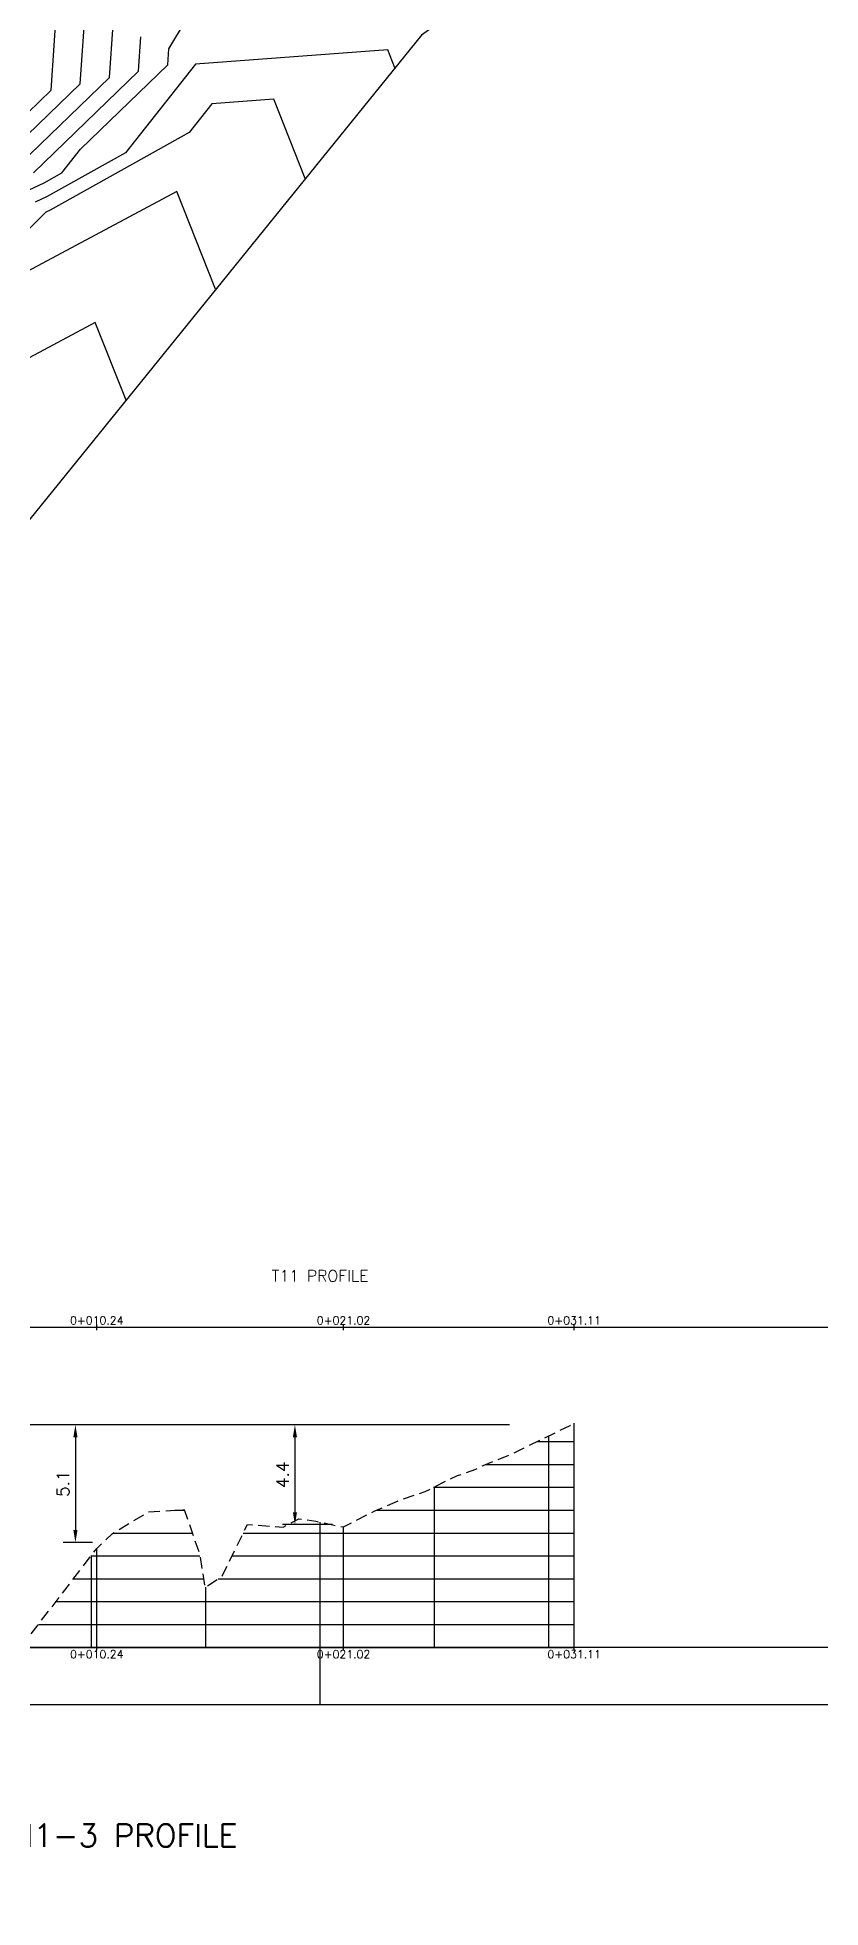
# Model space of a CAD drawing. Header units: metres. Extents: x 419533 to 423558, y 4805342 to 4807578.
# Drawn here: x 421843 to 421877.2, y 4806401.9 to 4806483.7 of the extents above; entities that cross this region are included whole.
import ezdxf

# ---------------------------------------------------------------- set-up
doc = ezdxf.new("R2010")
doc.units = ezdxf.units.M
doc.linetypes.add('DASHED', pattern=[0.75, 0.5, -0.25])
for name, color, linetype in [('C-ROAD-PROF', 1, 'DASHED'), ('C-ROAD-PROF-GRID-GEOM', 5, 'Continuous'), ('C-ROAD-PROF-GRID-MAJR', 8, 'Continuous'), ('C-ROAD-PROF-GRID-MINR', 8, 'Continuous'), ('C-ROAD-PROF-TEXT', 11, 'Continuous'), ('C-ROAD-PROF-TICK', 7, 'Continuous'), ('C-ROAD-PROF-TITL', 11, 'Continuous'), ('C-ROAD-PROF-TTLB', 5, 'Continuous'), ('C-TINN-BNDY', 110, 'Continuous'), ('C-TOPO-MAJR', 9, 'Continuous'), ('C-TOPO-MINR', 8, 'Continuous')]:
    doc.layers.add(name, color=color, linetype=linetype)
doc.styles.get("Standard").update_dxf_attribs({"font": 'simplex.shx'})
doc.dimstyles.new('TFO75', dxfattribs={"dimscale": 3, "dimtxt": 0.18, "dimasz": 0.18, "dimexe": 0.18, "dimexo": 0.0625, "dimgap": 0.09, "dimtad": 1, "dimdec": 1, "dimzin": 0, "dimdsep": 46, "dimtxsty": 'Standard', "dimcen": 0.09, "dimse1": 1, "dimse2": 1, "dimclrd": 3, "dimclre": 3, "dimclrt": 1, "dimadec": 4, "dimazin": 0, "dimtfac": 1, "dimtdec": 1, "dimtmove": 0, "dimatfit": 3, "dimfxl": 1, "dimtolj": 1, "dimtzin": 0, "dimarcsym": 0})

# ---------------------------------------------------------------- blocks, each defined once
blk = doc.blocks.new('*D45')
at = {"color": 3, "lineweight": -2, "transparency": 16777216}
for p, q in [((421863.643, 4806422.976), (421853.724, 4806422.976)), ((421854.264, 4806422.436), (421854.264, 4806419.153)), ((421855.903, 4806418.613), (421853.724, 4806418.613))]:
    blk.add_line(p, q, dxfattribs=at)
at = {"color": 3, "transparency": 16777216}
for points in [[(421854.174, 4806422.436), (421854.354, 4806422.436), (421854.264, 4806422.976)], [(421854.174, 4806419.153), (421854.354, 4806419.153), (421854.264, 4806418.613)]]:
    blk.add_solid(points, dxfattribs=at)
at = {"layer": 'Defpoints', "color": 0, "transparency": 16777216}
for p in [(421863.83, 4806422.976), (421854.264, 4806418.613), (421856.09, 4806418.613)]:
    blk.add_point(p, dxfattribs=at)
at = {"color": 1, "transparency": 16777216, "insert": (421853.724, 4806420.795), "char_height": 0.54, "attachment_point": 5, "rotation": 90}
blk.add_mtext('\\A1;4.4', dxfattribs=at)
blk = doc.blocks.new('*D46')
at = {"color": 3, "lineweight": -2, "transparency": 16777216}
for p, q in [((421863.643, 4806422.976), (421844.128, 4806422.976)), ((421844.668, 4806422.436), (421844.668, 4806418.374)), ((421845.413, 4806417.834), (421844.128, 4806417.834))]:
    blk.add_line(p, q, dxfattribs=at)
at = {"color": 3, "transparency": 16777216}
for points in [[(421844.578, 4806422.436), (421844.758, 4806422.436), (421844.668, 4806422.976)], [(421844.578, 4806418.374), (421844.758, 4806418.374), (421844.668, 4806417.834)]]:
    blk.add_solid(points, dxfattribs=at)
at = {"layer": 'Defpoints', "color": 0, "transparency": 16777216}
for p in [(421863.83, 4806422.976), (421844.668, 4806417.834), (421845.601, 4806417.834)]:
    blk.add_point(p, dxfattribs=at)
at = {"color": 1, "transparency": 16777216, "insert": (421844.128, 4806420.405), "char_height": 0.54, "attachment_point": 5, "rotation": 90}
blk.add_mtext('\\A1;5.1', dxfattribs=at)
blk = doc.blocks.new('*D47')
at = {"color": 3, "lineweight": -2, "transparency": 16777216}
for p, q in [((421834.612, 4806423.516), (421834.612, 4806424.056)), ((421863.643, 4806422.976), (421834.072, 4806422.976)), ((421835.177, 4806422.857), (421834.072, 4806422.857)), ((421834.612, 4806422.976), (421834.612, 4806422.857)), ((421834.612, 4806422.317), (421834.612, 4806420.337))]:
    blk.add_line(p, q, dxfattribs=at)
at = {"color": 3, "transparency": 16777216}
for points in [[(421834.522, 4806423.516), (421834.702, 4806423.516), (421834.612, 4806422.976)], [(421834.522, 4806422.317), (421834.702, 4806422.317), (421834.612, 4806422.857)]]:
    blk.add_solid(points, dxfattribs=at)
at = {"layer": 'Defpoints', "color": 0, "transparency": 16777216}
for p in [(421834.612, 4806422.857), (421835.365, 4806422.857), (421863.83, 4806422.976)]:
    blk.add_point(p, dxfattribs=at)
at = {"color": 1, "transparency": 16777216, "insert": (421834.072, 4806421.057), "char_height": 0.54, "attachment_point": 5, "rotation": 90}
blk.add_mtext('\\A1;0.1', dxfattribs=at)
blk = doc.blocks.new('leg_extensions_profiles_1')
at = {"layer": 'C-ROAD-PROF', "color": 1, "linetype": 'DASHED', "lineweight": -3, "flags": 128}
blk.add_lwpolyline([(421835.365, 4806425.376), (421835.637, 4806425.903), (421835.781, 4806426.186), (421835.986, 4806425.244), (421836.575, 4806421.913), (421837.79, 4806418.664), (421838.628, 4806417.659), (421839.062, 4806417.71), (421842.362, 4806413.397), (421842.384, 4806413.387), (421842.388, 4806413.384), (421842.443, 4806413.453), (421845.601, 4806417.576), (421846.288, 4806418.223), (421847.861, 4806419.173), (421848.827, 4806419.234), (421849.422, 4806419.272), (421850.099, 4806417.316), (421850.332, 4806415.854), (421851.09, 4806416.373), (421852.19, 4806418.625), (421853.747, 4806418.505), (421854.432, 4806418.875), (421855.185, 4806418.767), (421856.24, 4806418.535), (421856.389, 4806418.523), (421857.733, 4806419.204), (421858.897, 4806419.703), (421859.953, 4806420.059), (421860.919, 4806420.558), (421861.373, 4806420.757), (421861.545, 4806420.809), (421862.175, 4806421.046), (421862.493, 4806421.199), (421863.636, 4806421.654), (421866.295, 4806422.957), (421866.322, 4806422.971), (421866.357, 4806422.99), (421866.471, 4806423.055)], dxfattribs=at)
at = {"layer": 'C-ROAD-PROF-GRID-GEOM', "color": 5, "linetype": 'Continuous', "lineweight": -3}
for p, q in [((421866.471, 4806413.246), (421866.471, 4806423.055)), ((421856.389, 4806413.246), (421856.389, 4806418.523)), ((421845.601, 4806413.246), (421845.601, 4806417.576))]:
    blk.add_line(p, q, dxfattribs=at)
at = {"layer": 'C-ROAD-PROF-GRID-MAJR', "color": 8, "linetype": 'Continuous', "lineweight": -3}
for p, q in [((421862.613, 4806421.246), (421866.471, 4806421.246)), ((421849.017, 4806419.246), (421849.431, 4806419.246)), ((421857.831, 4806419.246), (421866.471, 4806419.246)), ((421855.365, 4806413.246), (421855.365, 4806418.727)), ((421845.348, 4806417.246), (421850.11, 4806417.246)), ((421851.516, 4806417.246), (421866.471, 4806417.246)), ((421843.816, 4806415.246), (421866.471, 4806415.246)), ((421835.365, 4806413.246), (421866.471, 4806413.246))]:
    blk.add_line(p, q, dxfattribs=at)
at = {"layer": 'C-ROAD-PROF-GRID-MINR', "color": 8, "linetype": 'Continuous', "lineweight": -3}
for p, q in [((421864.844, 4806422.246), (421866.471, 4806422.246)), ((421865.365, 4806413.246), (421865.365, 4806422.501)), ((421860.315, 4806420.246), (421866.471, 4806420.246)), ((421860.365, 4806413.246), (421860.365, 4806420.272)), ((421846.326, 4806418.246), (421849.777, 4806418.246)), ((421852.005, 4806418.246), (421866.471, 4806418.246)), ((421845.365, 4806413.246), (421845.365, 4806417.269)), ((421844.582, 4806416.246), (421850.27, 4806416.246)), ((421850.365, 4806413.246), (421850.365, 4806415.877)), ((421850.905, 4806416.246), (421866.471, 4806416.246)), ((421843.051, 4806414.246), (421866.471, 4806414.246))]:
    blk.add_line(p, q, dxfattribs=at)
at = {"layer": 'C-ROAD-PROF-TEXT', "color": 11, "linetype": 'Continuous', "lineweight": -3}
for p, q in [((421845.601, 4806427.121), (421845.601, 4806427.371)), ((421856.389, 4806427.121), (421856.389, 4806427.371)), ((421866.471, 4806427.121), (421866.471, 4806427.371)), ((421845.601, 4806413.121), (421845.601, 4806413.371)), ((421856.389, 4806413.121), (421856.389, 4806413.371)), ((421866.471, 4806413.121), (421866.471, 4806413.371))]:
    blk.add_line(p, q, dxfattribs=at)
at = {"layer": 'C-ROAD-PROF-TICK', "color": 7, "linetype": 'Continuous', "lineweight": -3}
blk.add_line((421855.365, 4806410.746), (421855.365, 4806413.246), dxfattribs=at)
at = {"layer": 'C-ROAD-PROF-TTLB', "color": 5, "linetype": 'Continuous', "lineweight": -3}
blk.add_line((421815.365, 4806427.246), (421895.365, 4806427.246), dxfattribs=at)
blk.add_3dface([(421815.365, 4806410.746), (421895.365, 4806410.746), (421895.365, 4806413.246), (421815.365, 4806413.246)], dxfattribs=at)
at = {"layer": 'C-TINN-BNDY', "color": 110, "linetype": 'Continuous', "lineweight": -3, "flags": 128}
blk.add_lwpolyline([(422235.258, 4806803.917), (422183.947, 4806768.389), (422107.165, 4806706.897), (422045.084, 4806663.831), (422020.725, 4806645.564), (422009.072, 4806636.707), (421999.692, 4806629.078), (421967.231, 4806595.583), (421935.551, 4806537.705), (421859.794, 4806483.771), (421831.912, 4806449.294), (421807.66, 4806419.57), (421750.74, 4806385.358), (421678.268, 4806345.243)], dxfattribs=at)
at = {"layer": 'C-TOPO-MAJR', "color": 9, "linetype": 'Continuous', "lineweight": -3, "elevation": 1790, "flags": 128}
blk.add_lwpolyline([(421842.434, 4806476.899), (421843.298, 4806477.308), (421844.075, 4806477.742), (421844.895, 4806478.782), (421848.705, 4806482.46), (421848.754, 4806483.167), (421849.48, 4806484.379)], dxfattribs=at)
at = {"layer": 'C-TOPO-MINR', "color": 8, "linetype": 'Continuous', "lineweight": -3, "flags": 128}
for points, elevation in [([(421842.836, 4806477.75), (421847.43, 4806482.185), (421847.534, 4806483.69)], 1789), ([(421842.237, 4806478.127), (421846.155, 4806481.909), (421846.314, 4806484.213)], 1788), ([(421841.638, 4806478.504), (421844.88, 4806481.634), (421845.094, 4806484.737)], 1787), ([(421788.353, 4806456.74), (421788.712, 4806455.777), (421788.886, 4806453.89), (421794.846, 4806451.957), (421798.179, 4806453.102), (421798.72, 4806453.159), (421802.213, 4806449.175), (421800.627, 4806456.05), (421805.05, 4806456.068), (421811.158, 4806458.335), (421814.958, 4806462.987), (421820.636, 4806471.645), (421836.513, 4806474.6), (421840.551, 4806478.65), (421841.039, 4806478.881), (421843.605, 4806481.358), (421843.875, 4806485.26)], 1786), ([(421858.634, 4806482.337), (421858.321, 4806483.129), (421849.915, 4806482.503), (421846.856, 4806478.623), (421843.428, 4806476.709), (421842.905, 4806476.462)], 1791), ([(421854.717, 4806477.493), (421853.345, 4806480.962), (421850.626, 4806480.76), (421849.637, 4806479.505), (421843.557, 4806476.11), (421843.376, 4806476.024), (421832.962, 4806465.579)], 1792), ([(421850.799, 4806472.648), (421849.104, 4806476.933), (421842.587, 4806473.443)], 1793), ([(421846.881, 4806467.804), (421845.538, 4806471.2), (421840.373, 4806468.434)], 1794)]:
    blk.add_lwpolyline(points, dxfattribs=dict(at, elevation=elevation))
at = {"layer": 'C-ROAD-PROF-TEXT', "color": 11, "linetype": 'Continuous', "lineweight": -3, "char_height": 0.35}
for s, insert, attachment_point in [('0+010.24', (421845.601, 4806427.371), 8), ('0+021.02', (421856.389, 4806427.371), 8), ('0+031.11', (421866.471, 4806427.371), 8), ('0+010.24', (421845.601, 4806413.121), 2), ('0+021.02', (421856.389, 4806413.121), 2), ('0+031.11', (421866.471, 4806413.121), 2)]:
    blk.add_mtext(s, dxfattribs=dict(at, insert=insert, attachment_point=attachment_point))
at = {"layer": 'C-ROAD-PROF-TITL', "color": 11, "linetype": 'Continuous', "lineweight": -3, "insert": (421855.365, 4806429.246), "char_height": 0.5, "attachment_point": 8}
blk.add_mtext('T11 PROFILE', dxfattribs=at)
for base, p2, picture, middle in [((421834.612, 4806422.857), (421835.365, 4806422.857), '*D47', (421834.072, 4806421.057)), ((421844.668, 4806417.834), (421845.601, 4806417.834), '*D46', (421844.128, 4806420.405)), ((421854.264, 4806418.613), (421856.09, 4806418.613), '*D45', (421853.724, 4806420.795))]:
    dim = blk.add_linear_dim(base=base, p1=(421863.83, 4806422.976), p2=p2, angle=90, dimstyle='TFO75')
    dim.commit()
    dim.dimension.update_dxf_attribs({"geometry": picture, "text_midpoint": middle})

msp = doc.modelspace()

# ---------------------------------------------------------------- linework, layer by layer
at = {"layer": 'C-TOPO-MAJR', "color": 9, "linetype": 'Continuous', "lineweight": -3, "elevation": 1790, "flags": 128}
msp.add_lwpolyline([(421842.434, 4806476.899), (421843.298, 4806477.308), (421844.075, 4806477.742), (421844.895, 4806478.782), (421848.705, 4806482.46), (421848.754, 4806483.167), (421849.48, 4806484.379)], dxfattribs=at)
at = {"layer": 'C-TOPO-MINR', "color": 8, "linetype": 'Continuous', "lineweight": -3, "flags": 128}
for points, elevation in [([(421788.353, 4806456.74), (421788.712, 4806455.777), (421788.886, 4806453.89), (421794.846, 4806451.957), (421798.179, 4806453.102), (421798.72, 4806453.159), (421802.213, 4806449.175), (421800.627, 4806456.05), (421805.05, 4806456.068), (421811.158, 4806458.335), (421814.958, 4806462.987), (421820.636, 4806471.645), (421836.513, 4806474.6), (421840.551, 4806478.65), (421841.039, 4806478.881), (421843.605, 4806481.358), (421843.875, 4806485.26)], 1786), ([(421841.638, 4806478.504), (421844.88, 4806481.634), (421845.094, 4806484.737)], 1787), ([(421842.237, 4806478.127), (421846.155, 4806481.909), (421846.314, 4806484.213)], 1788), ([(421842.836, 4806477.75), (421847.43, 4806482.185), (421847.534, 4806483.69)], 1789), ([(421858.634, 4806482.337), (421858.321, 4806483.129), (421849.915, 4806482.503), (421846.856, 4806478.623), (421843.428, 4806476.709), (421842.905, 4806476.462)], 1791), ([(421854.717, 4806477.493), (421853.345, 4806480.962), (421850.626, 4806480.76), (421849.637, 4806479.505), (421843.557, 4806476.11), (421843.376, 4806476.024), (421832.962, 4806465.579)], 1792), ([(421850.799, 4806472.648), (421849.104, 4806476.933), (421842.587, 4806473.443)], 1793), ([(421846.881, 4806467.804), (421845.538, 4806471.2), (421840.373, 4806468.434)], 1794)]:
    msp.add_lwpolyline(points, dxfattribs=dict(at, elevation=elevation))

# ---------------------------------------------------------------- block references
msp.add_blockref('leg_extensions_profiles_1', (0, 0))

# ---------------------------------------------------------------- texts
at = {"layer": 'C-ROAD-PROF-TITL', "color": 11, "linetype": 'Continuous', "lineweight": -3, "insert": (421845.338, 4806404.517), "char_height": 1, "attachment_point": 8}
msp.add_mtext('T11 d1-3 PROFILE', dxfattribs=at)

doc.saveas('drawing.dxf')
